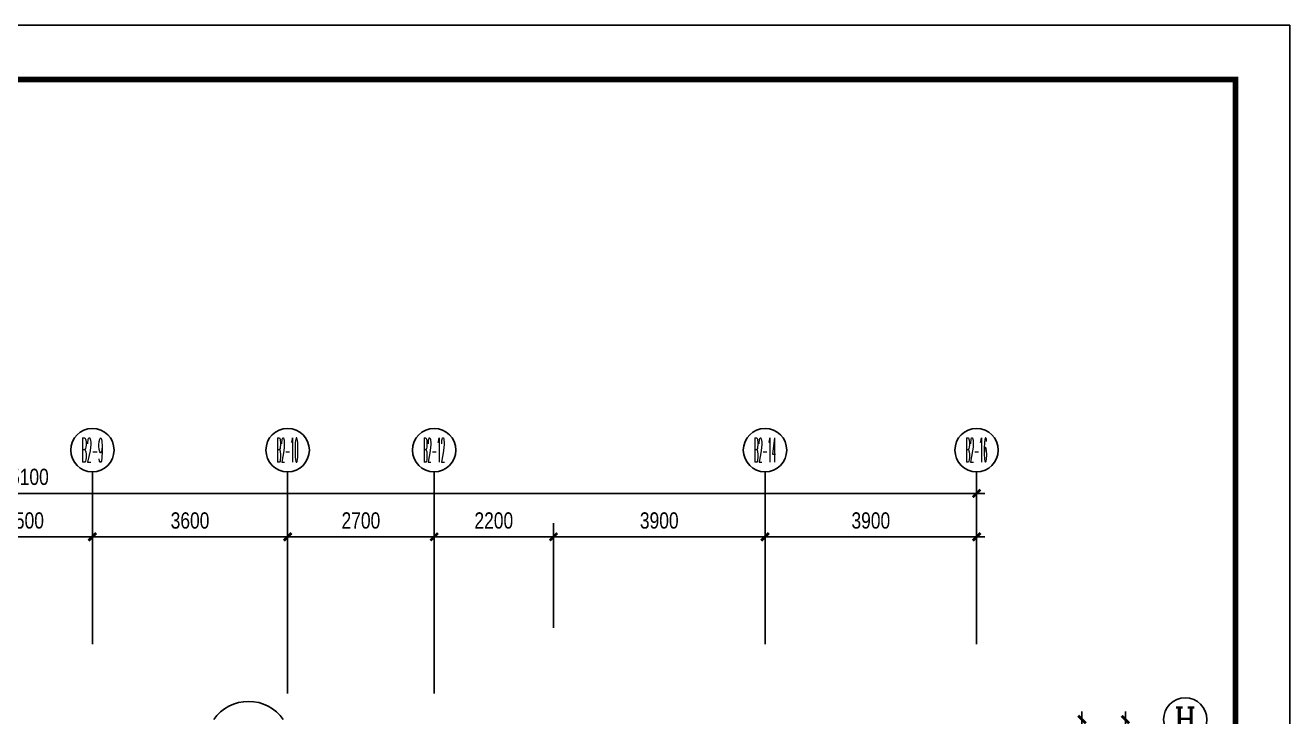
# Model space of a CAD drawing. Extents: x 51239 to 135339, y -206498 to -147098.
# Drawn here: x 112030 to 135339, y -159850 to -147098 of the extents above; entities that cross this region are included whole.
import ezdxf
from ezdxf.enums import TextEntityAlignment as Align

# ---------------------------------------------------------------- set-up
doc = ezdxf.new("R2010")
doc.units = 0
doc.header["$LTSCALE"] = 1000
doc.header["$MEASUREMENT"] = 0
doc.layers.get('0').update_dxf_attribs({"linetype": 'CONTINUOUS'})
doc.layers.get('DEFPOINTS').update_dxf_attribs({"linetype": 'CONTINUOUS'})
for name, color, linetype in [('AXIS', 7, 'CONTINUOUS'), ('AXIS_TEXT', 7, 'CONTINUOUS'), ('TK', 7, 'CONTINUOUS'), ('WINDOW', 7, 'CONTINUOUS')]:
    doc.layers.add(name, color=color, linetype=linetype)
doc.styles.add('COMPLEX', font='COMPLEX')
doc.styles.add('DIM_FONT', font='wcad.shx', dxfattribs={"width": 0.8})
doc.dimstyles.new('AXIS', dxfattribs={"dimtxt": 300, "dimasz": 1, "dimexe": 250, "dimexo": 300, "dimgap": 150, "dimtad": 1, "dimdec": 0, "dimzin": 0, "dimdsep": 46, "dimtxsty": 'DIM_FONT', "dimblk": '_DIMX', "dimcen": 0.09, "dimdle": 150, "dimse1": 1, "dimse2": 1, "dimclrt": 7, "dimadec": 0, "dimazin": 0, "dimtfac": 1, "dimtdec": 0, "dimtix": 1, "dimtmove": 2, "dimatfit": 3, "dimldrblk": '_DIMX', "dimfxl": 0, "dimtolj": 1, "dimtzin": 0, "dimarcsym": 0})

# ---------------------------------------------------------------- blocks, each defined once
blk = doc.blocks.new('_DIMX')
blk.add_line((-150, 0), (150, 0))
at = {"const_width": 50}
blk.add_lwpolyline([(-70, -70), (70, 70)], dxfattribs=at)
blk = doc.blocks.new('*D40')
at = {"color": 0, "linetype": 'ByBlock'}
blk.add_line((255820, -88372), (259718, -88372), dxfattribs=at)
at = {"layer": 'DEFPOINTS', "color": 0, "linetype": 'ByBlock'}
for p in [(259719, -88372), (255819, -90350), (259719, -90350)]:
    blk.add_point(p, dxfattribs=at)
at = {"color": 0, "linetype": 'ByBlock', "rotation": 180}
blk.add_blockref('_DIMX', (255819, -88372), dxfattribs=at)
at = {"color": 0, "linetype": 'ByBlock'}
blk.add_blockref('_DIMX', (259719, -88372), dxfattribs=at)
at = {"color": 7, "linetype": 'ByBlock', "insert": (257769, -88072), "char_height": 300, "attachment_point": 5, "style": 'DIM_FONT'}
blk.add_mtext('\\A1;3900', dxfattribs=at)
blk = doc.blocks.new('*D79')
at = {"color": 0, "linetype": 'ByBlock'}
for p, q in [((247019, -91262), (247019, -88122)), ((249719, -91262), (249719, -88122)), ((249718, -88372), (247020, -88372))]:
    blk.add_line(p, q, dxfattribs=at)
at = {"layer": 'DEFPOINTS', "color": 0, "linetype": 'ByBlock'}
for p in [(247019, -88372), (247019, -91562), (249719, -91562)]:
    blk.add_point(p, dxfattribs=at)
at = {"color": 0, "linetype": 'ByBlock', "rotation": 180}
blk.add_blockref('_DIMX', (247019, -88372), dxfattribs=at)
at = {"color": 0, "linetype": 'ByBlock'}
blk.add_blockref('_DIMX', (249719, -88372), dxfattribs=at)
at = {"color": 7, "linetype": 'ByBlock', "insert": (248369, -88072), "char_height": 300, "attachment_point": 5, "style": 'DIM_FONT'}
blk.add_mtext('\\A1;2700', dxfattribs=at)
blk = doc.blocks.new('*D78')
at = {"color": 0, "linetype": 'ByBlock'}
for p, q in [((249719, -90165), (249719, -88122)), ((251919, -90050), (251919, -88122)), ((251918, -88372), (249720, -88372))]:
    blk.add_line(p, q, dxfattribs=at)
at = {"layer": 'DEFPOINTS', "color": 0, "linetype": 'ByBlock'}
for p in [(249719, -88372), (251919, -90350), (249719, -90465)]:
    blk.add_point(p, dxfattribs=at)
at = {"color": 0, "linetype": 'ByBlock', "rotation": 180}
blk.add_blockref('_DIMX', (249719, -88372), dxfattribs=at)
at = {"color": 0, "linetype": 'ByBlock'}
blk.add_blockref('_DIMX', (251919, -88372), dxfattribs=at)
at = {"color": 7, "linetype": 'ByBlock', "insert": (250819, -88072), "char_height": 300, "attachment_point": 5, "style": 'DIM_FONT'}
blk.add_mtext('\\A1;2200', dxfattribs=at)
blk = doc.blocks.new('*D75')
at = {"color": 0, "linetype": 'ByBlock'}
blk.add_line((240920, -88372), (243418, -88372), dxfattribs=at)
at = {"layer": 'DEFPOINTS', "color": 0, "linetype": 'ByBlock'}
for p in [(243419, -88372), (240919, -90350), (243419, -90350)]:
    blk.add_point(p, dxfattribs=at)
at = {"color": 0, "linetype": 'ByBlock', "rotation": 180}
blk.add_blockref('_DIMX', (240919, -88372), dxfattribs=at)
at = {"color": 0, "linetype": 'ByBlock'}
blk.add_blockref('_DIMX', (243419, -88372), dxfattribs=at)
at = {"color": 7, "linetype": 'ByBlock', "insert": (242169, -88072), "char_height": 300, "attachment_point": 5, "style": 'DIM_FONT'}
blk.add_mtext('\\A1;2500', dxfattribs=at)
blk = doc.blocks.new('*D74')
at = {"color": 0, "linetype": 'ByBlock'}
blk.add_line((243420, -88372), (247018, -88372), dxfattribs=at)
at = {"layer": 'DEFPOINTS', "color": 0, "linetype": 'ByBlock'}
for p in [(247019, -88372), (243419, -90350), (247019, -90350)]:
    blk.add_point(p, dxfattribs=at)
at = {"color": 0, "linetype": 'ByBlock', "rotation": 180}
blk.add_blockref('_DIMX', (243419, -88372), dxfattribs=at)
at = {"color": 0, "linetype": 'ByBlock'}
blk.add_blockref('_DIMX', (247019, -88372), dxfattribs=at)
at = {"color": 7, "linetype": 'ByBlock', "insert": (245219, -88072), "char_height": 300, "attachment_point": 5, "style": 'DIM_FONT'}
blk.add_mtext('\\A1;3600', dxfattribs=at)
blk = doc.blocks.new('*D41')
at = {"color": 0, "linetype": 'ByBlock'}
blk.add_line((224620, -87572), (259718, -87572), dxfattribs=at)
at = {"layer": 'DEFPOINTS', "color": 0, "linetype": 'ByBlock'}
for p in [(259719, -87572), (224619, -90350), (259719, -90350)]:
    blk.add_point(p, dxfattribs=at)
at = {"color": 0, "linetype": 'ByBlock', "rotation": 180}
blk.add_blockref('_DIMX', (224619, -87572), dxfattribs=at)
at = {"color": 0, "linetype": 'ByBlock'}
blk.add_blockref('_DIMX', (259719, -87572), dxfattribs=at)
at = {"color": 7, "linetype": 'ByBlock', "insert": (242169, -87267), "char_height": 300, "attachment_point": 5, "style": 'DIM_FONT'}
blk.add_mtext('\\A1;35100', dxfattribs=at)
blk = doc.blocks.new('*D80')
at = {"color": 0, "linetype": 'ByBlock'}
blk.add_line((255818, -88372), (251920, -88372), dxfattribs=at)
at = {"layer": 'DEFPOINTS', "color": 0, "linetype": 'ByBlock'}
for p in [(251919, -88372), (251919, -90350), (255819, -90350)]:
    blk.add_point(p, dxfattribs=at)
at = {"color": 0, "linetype": 'ByBlock', "rotation": 180}
blk.add_blockref('_DIMX', (251919, -88372), dxfattribs=at)
at = {"color": 0, "linetype": 'ByBlock'}
blk.add_blockref('_DIMX', (255819, -88372), dxfattribs=at)
at = {"color": 7, "linetype": 'ByBlock', "insert": (253869, -88072), "char_height": 300, "attachment_point": 5, "style": 'DIM_FONT'}
blk.add_mtext('\\A1;3900', dxfattribs=at)
blk = doc.blocks.new('*D81')
at = {"color": 0, "linetype": 'ByBlock'}
blk.add_line((251920, -88372), (255818, -88372), dxfattribs=at)
at = {"layer": 'DEFPOINTS', "color": 0, "linetype": 'ByBlock'}
for p in [(255819, -88372), (251919, -90350), (255819, -90350)]:
    blk.add_point(p, dxfattribs=at)
at = {"color": 0, "linetype": 'ByBlock', "rotation": 180}
blk.add_blockref('_DIMX', (251919, -88372), dxfattribs=at)
at = {"color": 0, "linetype": 'ByBlock'}
blk.add_blockref('_DIMX', (255819, -88372), dxfattribs=at)
at = {"color": 7, "linetype": 'ByBlock', "insert": (253869, -88072), "char_height": 300, "attachment_point": 5, "style": 'DIM_FONT'}
blk.add_mtext('\\A1;3900', dxfattribs=at)
blk = doc.blocks.new('*D82')
at = {"color": 0, "linetype": 'ByBlock'}
blk.add_line((251920, -88372), (255818, -88372), dxfattribs=at)
at = {"layer": 'DEFPOINTS', "color": 0, "linetype": 'ByBlock'}
for p in [(255819, -88372), (251919, -90350), (255819, -90350)]:
    blk.add_point(p, dxfattribs=at)
at = {"color": 0, "linetype": 'ByBlock', "rotation": 180}
blk.add_blockref('_DIMX', (251919, -88372), dxfattribs=at)
at = {"color": 0, "linetype": 'ByBlock'}
blk.add_blockref('_DIMX', (255819, -88372), dxfattribs=at)
at = {"color": 7, "linetype": 'ByBlock', "insert": (253869, -88072), "char_height": 300, "attachment_point": 5, "style": 'DIM_FONT'}
blk.add_mtext('\\A1;3900', dxfattribs=at)
blk = doc.blocks.new('*D84')
at = {"color": 0, "linetype": 'ByBlock'}
blk.add_line((262462, -91742), (262462, -116440), dxfattribs=at)
at = {"layer": 'DEFPOINTS', "color": 0, "linetype": 'ByBlock'}
for p in [(259462, -91741), (259462, -116441), (262462, -116441)]:
    blk.add_point(p, dxfattribs=at)
at = {"color": 0, "linetype": 'ByBlock'}
for p, rotation in [((262462, -91741), 90), ((262462, -116441), 270)]:
    blk.add_blockref('_DIMX', p, dxfattribs=dict(at, rotation=rotation))
at = {"color": 7, "linetype": 'ByBlock', "insert": (262162, -104091), "char_height": 300, "attachment_point": 5, "rotation": 90, "style": 'DIM_FONT'}
blk.add_mtext('\\A1;24700', dxfattribs=at)
blk = doc.blocks.new('_AXISO')
blk.add_circle((0, 0), 0.5)
at = {"layer": 'AXIS_TEXT', "style": 'COMPLEX', "width": 1.041667}
blk.add_attdef('A', text='', height=0.56, dxfattribs=at).set_placement((-0.25, -0.28), (0.25, -0.28), align=Align.FIT)
blk = doc.blocks.new('*D83')
at = {"color": 0, "linetype": 'ByBlock'}
blk.add_line((261662, -91742), (261662, -94540), dxfattribs=at)
at = {"layer": 'DEFPOINTS', "color": 0, "linetype": 'ByBlock'}
for p in [(259462, -91741), (259462, -94541), (261662, -94541)]:
    blk.add_point(p, dxfattribs=at)
at = {"color": 0, "linetype": 'ByBlock'}
for p, rotation in [((261662, -91741), 90), ((261662, -94541), 270)]:
    blk.add_blockref('_DIMX', p, dxfattribs=dict(at, rotation=rotation))
at = {"color": 7, "linetype": 'ByBlock', "insert": (261362, -93141), "char_height": 300, "attachment_point": 5, "rotation": 90, "style": 'DIM_FONT'}
blk.add_mtext('\\A1;2800', dxfattribs=at)

msp = doc.modelspace()

# ---------------------------------------------------------------- linework, layer by layer
at = {"layer": 'AXIS'}
for p, q in [((113266.7, -155333.1), (113266.7, -158510.6)), ((116866.7, -155333.1), (116866.7, -158510.6)), ((119566.7, -155333.1), (119566.7, -158510.6)), ((125666.7, -155333.1), (125666.7, -158510.6)), ((129566.7, -155333.1), (129566.7, -158510.6))]:
    msp.add_line(p, q, dxfattribs=at)
at = {"layer": 'TK'}
msp.add_lwpolyline([(51238.8, -206498.3), (51238.8, -147098.3), (135338.8, -147098.3), (135338.8, -206498.3)], close=True, dxfattribs=at)
at = {"layer": 'TK', "const_width": 100}
msp.add_lwpolyline([(53738.8, -205498.3), (134338.8, -205498.3), (134338.8, -148098.3), (53738.8, -148098.3)], close=True, dxfattribs=at)
at = {"layer": 'WINDOW'}
msp.add_arc((116145.7, -160347.8), 781.1, 34.82906, 145.17094, dxfattribs=at)

# ---------------------------------------------------------------- block references
at = {"layer": 'AXIS'}
ref = msp.add_blockref('_AXISO', (113266.7, -154933.1), dxfattribs=dict(at, xscale=-800, yscale=800, zscale=800, rotation=180))
ref.add_attrib('A', 'B2-9', dxfattribs={"layer": 'AXIS_TEXT', "height": 448, "style": 'COMPLEX', "width": 0.228659}).set_placement((113066.7, -155157.1), (113466.7, -155157.1), align=Align.FIT)
ref = msp.add_blockref('_AXISO', (116866.7, -154933.1), dxfattribs=dict(at, xscale=-800, yscale=800, zscale=800, rotation=180))
ref.add_attrib('A', 'B2-10', dxfattribs={"layer": 'AXIS_TEXT', "height": 448, "style": 'COMPLEX', "width": 0.193299}).set_placement((116666.7, -155157.1), (117066.7, -155157.1), align=Align.FIT)
ref = msp.add_blockref('_AXISO', (119566.7, -154933.1), dxfattribs=dict(at, xscale=800, yscale=800, zscale=800, rotation=180))
ref.add_attrib('A', 'B2-12', dxfattribs={"layer": 'AXIS_TEXT', "height": 448, "style": 'COMPLEX', "width": 0.193299}).set_placement((119366.7, -155157.1), (119766.7, -155157.1), align=Align.FIT)
ref = msp.add_blockref('_AXISO', (125666.7, -154933.1), dxfattribs=dict(at, xscale=-800, yscale=800, zscale=800, rotation=180))
ref.add_attrib('A', 'B2-14', dxfattribs={"layer": 'AXIS_TEXT', "height": 448, "style": 'COMPLEX', "width": 0.189394}).set_placement((125466.7, -155157.1), (125866.7, -155157.1), align=Align.FIT)
ref = msp.add_blockref('_AXISO', (129566.7, -154933.1), dxfattribs=dict(at, xscale=-800, yscale=800, zscale=800, rotation=180))
ref.add_attrib('A', 'B2-16', dxfattribs={"layer": 'AXIS_TEXT', "height": 448, "style": 'COMPLEX', "width": 0.193299}).set_placement((129366.7, -155157.1), (129766.7, -155157.1), align=Align.FIT)
ref = msp.add_blockref('_AXISO', (133413.8, -159901.7), dxfattribs=dict(at, xscale=-800, yscale=800, zscale=800))
ref.add_attrib('A', 'H', dxfattribs={"layer": 'AXIS_TEXT', "height": 448, "style": 'COMPLEX', "width": 0.9375}).set_placement((133213.8, -160125.7), (133613.8, -160125.7), align=Align.FIT)

# ---------------------------------------------------------------- dimensions: what is measured, and where the dimension line sits
for p1, p2, distance, picture, middle in [((94466.7, -158510.6), (129566.7, -158510.6), 2777.5, '*D41', (112016.7, -155427.6)), ((129309.5, -159901.7), (129309.5, -184601.7), 3000, '*D84', (132009.5, -172251.7)), ((129309.5, -159901.7), (129309.5, -162701.6), 2200, '*D83', (131209.5, -161301.6))]:
    dim = msp.add_aligned_dim(p1=p1, p2=p2, distance=distance, dimstyle='AXIS', dxfattribs=at)
    dim.commit()
    dim.dimension.update_dxf_attribs({"geometry": picture, "text_midpoint": middle, "insert": (-130152.2, -68161)})
for base, p1, p2, picture, middle in [((113266.7, -156533.1), (110766.7, -158510.6), (113266.7, -158510.6), '*D75', (112016.7, -156233.1)), ((116866.7, -156533.1), (113266.7, -158510.6), (116866.7, -158510.6), '*D74', (115066.7, -156233.1)), ((121766.7, -156533.1), (125666.7, -158510.6), (121766.7, -158510.6), '*D80', (123716.7, -156233.1)), ((125666.7, -156533.1), (121766.7, -158510.6), (125666.7, -158510.6), '*D81', (123716.7, -156233.1)), ((125666.7, -156533.1), (121766.7, -158510.6), (125666.7, -158510.6), '*D82', (123716.7, -156233.1)), ((129566.7, -156533.1), (125666.7, -158510.6), (129566.7, -158510.6), '*D40', (127616.7, -156233.1))]:
    dim = msp.add_linear_dim(base=base, p1=p1, p2=p2, angle=180, dimstyle='AXIS', override={"dimse1": 1}, dxfattribs=at)
    dim.commit()
    dim.dimension.update_dxf_attribs({"geometry": picture, "text_midpoint": middle, "insert": (-130152.2, -68161)})
for base, p1, p2, picture, middle in [((116866.7, -156533.1), (119566.7, -159722.7), (116866.7, -159722.7), '*D79', (118216.7, -156233.1)), ((119566.7, -156533.1), (121766.7, -158510.6), (119566.7, -158625.7), '*D78', (120666.7, -156233.1))]:
    dim = msp.add_linear_dim(base=base, p1=p1, p2=p2, dimstyle='AXIS', override={"dimsah": 1, "dimse1": 0, "dimse2": 0}, dxfattribs=at)
    dim.commit()
    dim.dimension.update_dxf_attribs({"geometry": picture, "text_midpoint": middle, "insert": (-130152.2, -68161)})

doc.saveas('drawing.dxf')
